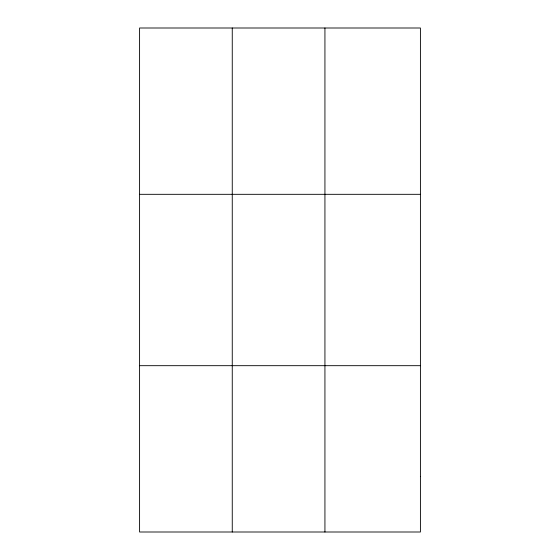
<?xml version="1.0" encoding="UTF-8"?>
<svg xmlns="http://www.w3.org/2000/svg" width="560" height="560" viewBox="0 0 560 560"><rect width="100%" height="100%" fill="white"/><g stroke="black" fill="none" stroke-linecap="round" stroke-linejoin="round"><path stroke-width="0.84" d="M232.26 28L232.26 532M324.933 28L324.933 532M139.587 194.32L420.413 194.32M139.587 365.68L420.413 365.68M420.413 476.56L420.413 532L139.587 532L139.587 28L420.413 28L420.413 476.56"/></g></svg>
